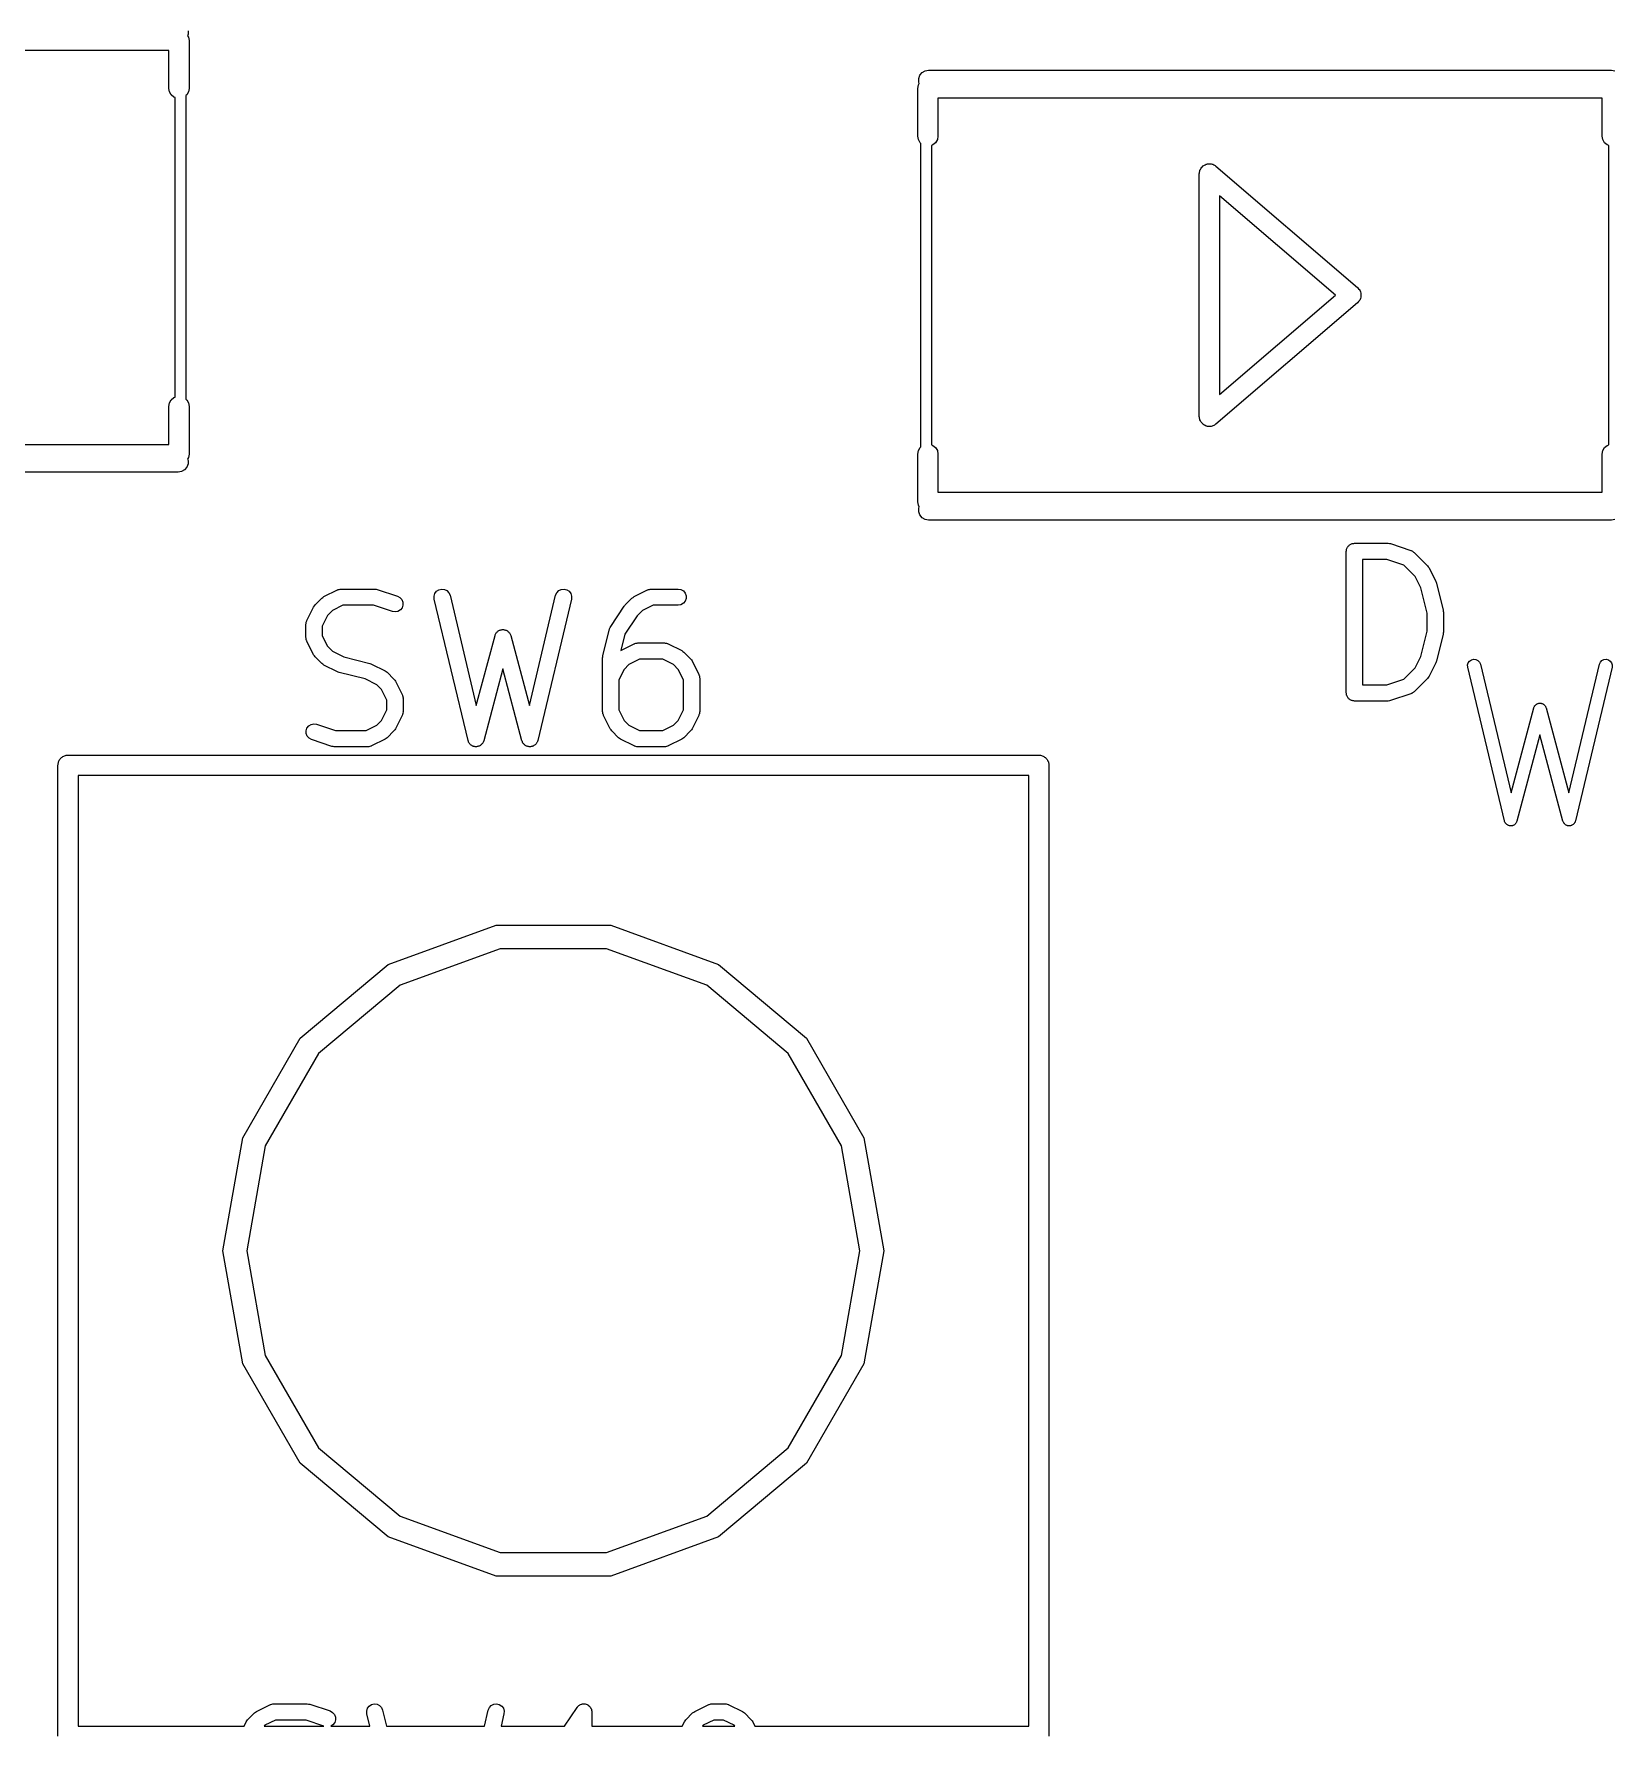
# Model space of a CAD drawing. Extents: x 0 to 102, y -163 to 0.
# Drawn here: x 83.74 to 93.65, y -42.02 to -31.36 of the extents above; entities that cross this region are included whole.
import ezdxf

# ---------------------------------------------------------------- set-up
doc = ezdxf.new("R2010")
doc.units = 0
doc.header["$MEASUREMENT"] = 0
doc.layers.add('BLACK', color=7, linetype='CONTINUOUS')

msp = doc.modelspace()

# ---------------------------------------------------------------- linework, layer by layer
at = {"layer": 'Black'}
for p, q in [((84.7063, -31.3623), (84.7031, -31.371)), ((84.7031, -31.371), (84.7085, -31.3803)), ((84.7063, -31.3402), (84.7063, -31.3623)), ((84.7085, -31.3803), (84.7123, -31.4021)), ((84.7123, -31.4021), (84.7123, -31.7018)), ((84.5853, -31.463), (80.4147, -31.463)), ((84.5853, -31.7018), (84.5853, -31.463)), ((89.2937, -31.6402), (89.3012, -31.6195)), ((89.2937, -31.6623), (89.2937, -31.6402)), ((89.3012, -31.6195), (89.3154, -31.6026)), ((89.3154, -31.6026), (89.3345, -31.5916)), ((89.3345, -31.5916), (89.3562, -31.5878)), ((89.3562, -31.5878), (93.6438, -31.5878)), ((93.6438, -31.5878), (93.6655, -31.5916)), ((84.5892, -31.7235), (84.5853, -31.7018)), ((84.6002, -31.7426), (84.5892, -31.7235)), ((84.6171, -31.7568), (84.6002, -31.7426)), ((84.6975, -31.7426), (84.692, -31.7472)), ((84.692, -31.7472), (84.692, -33.6528)), ((84.7085, -31.7235), (84.6975, -31.7426)), ((84.7123, -31.7018), (84.7085, -31.7235)), ((89.2877, -31.7021), (89.2915, -31.6803)), ((89.2877, -32.0018), (89.2877, -31.7021)), ((89.2915, -31.6803), (89.2969, -31.671)), ((89.2969, -31.671), (89.2937, -31.6623)), ((84.626, -31.76), (84.6171, -31.7568)), ((84.626, -33.64), (84.626, -31.76)), ((89.4147, -31.763), (89.4147, -32.0018)), ((93.5853, -31.763), (89.4147, -31.763)), ((93.5853, -32.0018), (93.5853, -31.763)), ((89.2915, -32.0235), (89.2877, -32.0018)), ((89.3025, -32.0426), (89.2915, -32.0235)), ((89.308, -32.0472), (89.3025, -32.0426)), ((89.308, -33.9528), (89.308, -32.0472)), ((89.3829, -32.0568), (89.374, -32.06)), ((89.374, -32.06), (89.374, -33.94)), ((89.3998, -32.0426), (89.3829, -32.0568)), ((89.4108, -32.0235), (89.3998, -32.0426)), ((89.4147, -32.0018), (89.4108, -32.0235)), ((93.5892, -32.0235), (93.5853, -32.0018)), ((93.6002, -32.0426), (93.5892, -32.0235)), ((93.6171, -32.0568), (93.6002, -32.0426)), ((93.626, -32.06), (93.6171, -32.0568)), ((93.626, -33.94), (93.626, -32.06)), ((91.0872, -32.183), (91.0928, -32.181)), ((91.0928, -32.181), (91.0979, -32.1781)), ((91.0979, -32.1781), (91.1031, -32.1773)), ((91.1031, -32.1773), (91.108, -32.1755)), ((91.108, -32.1755), (91.1139, -32.1755)), ((91.1139, -32.1755), (91.1197, -32.1745)), ((91.1197, -32.1745), (91.1248, -32.1755)), ((91.1248, -32.1755), (91.13, -32.1755)), ((91.13, -32.1755), (91.1356, -32.1775)), ((91.1356, -32.1775), (91.1413, -32.1786)), ((91.1413, -32.1786), (91.1458, -32.1812)), ((91.1458, -32.1812), (91.1508, -32.183)), ((91.0555, -32.238), (91.0565, -32.2322)), ((91.0555, -33.762), (91.0555, -32.238)), ((91.0565, -32.2322), (91.0566, -32.2263)), ((91.0566, -32.2263), (91.0584, -32.2214)), ((91.0584, -32.2214), (91.0593, -32.2163)), ((91.0593, -32.2163), (91.0623, -32.2112)), ((91.0623, -32.2112), (91.0643, -32.2057)), ((91.0643, -32.2057), (91.0677, -32.2017)), ((91.0677, -32.2017), (91.0704, -32.1972)), ((91.0704, -32.1972), (91.0749, -32.1934)), ((91.0749, -32.1934), (91.0787, -32.1889)), ((91.0787, -32.1889), (91.0832, -32.1864)), ((91.0832, -32.1864), (91.0872, -32.183)), ((91.1508, -32.183), (91.1553, -32.1868)), ((91.1553, -32.1868), (91.1603, -32.1898)), ((91.1603, -32.1898), (92.0493, -32.9518)), ((91.9104, -33), (91.1825, -32.3761)), ((91.1825, -32.3761), (91.1825, -33.6239)), ((91.1825, -33.6239), (91.9104, -33)), ((92.0493, -32.9518), (92.0559, -32.9598)), ((92.0559, -32.9598), (92.0627, -32.9677)), ((92.0627, -33.0323), (92.0559, -33.0402)), ((92.0627, -32.9677), (92.0629, -32.9683)), ((92.0629, -33.0317), (92.0627, -33.0323)), ((92.0629, -32.9683), (92.0633, -32.9688)), ((92.0633, -33.0312), (92.0629, -33.0317)), ((92.0633, -32.9688), (92.0668, -32.9786)), ((92.0668, -33.0214), (92.0633, -33.0312)), ((92.0668, -32.9786), (92.0704, -32.9883)), ((92.0704, -33.0117), (92.0668, -33.0214)), ((92.0704, -32.9883), (92.0704, -32.989)), ((92.0704, -32.989), (92.0706, -32.9896)), ((92.0706, -33.0104), (92.0704, -33.011)), ((92.0704, -33.011), (92.0704, -33.0117)), ((92.0706, -32.9896), (92.0705, -33)), ((92.0705, -33), (92.0706, -33.0104)), ((92.0493, -33.0482), (91.1603, -33.8102)), ((92.0559, -33.0402), (92.0493, -33.0482)), ((84.5892, -33.6765), (84.6002, -33.6574)), ((84.6002, -33.6574), (84.6171, -33.6432)), ((84.6171, -33.6432), (84.626, -33.64)), ((84.692, -33.6528), (84.6975, -33.6574)), ((84.6975, -33.6574), (84.7085, -33.6765)), ((84.5853, -33.6982), (84.5892, -33.6765)), ((84.5853, -33.937), (84.5853, -33.6982)), ((84.7085, -33.6765), (84.7123, -33.6982)), ((84.7123, -33.6982), (84.7123, -33.9979)), ((91.0565, -33.7678), (91.0555, -33.762)), ((91.0566, -33.7737), (91.0565, -33.7678)), ((91.0584, -33.7786), (91.0566, -33.7737)), ((91.0593, -33.7837), (91.0584, -33.7786)), ((91.0623, -33.7888), (91.0593, -33.7837)), ((91.0643, -33.7943), (91.0623, -33.7888)), ((91.0677, -33.7983), (91.0643, -33.7943)), ((91.0704, -33.8028), (91.0677, -33.7983)), ((91.0749, -33.8066), (91.0704, -33.8028)), ((91.0787, -33.8111), (91.0749, -33.8066)), ((91.0832, -33.8136), (91.0787, -33.8111)), ((91.0872, -33.817), (91.0832, -33.8136)), ((91.0928, -33.819), (91.0872, -33.817)), ((91.0979, -33.8219), (91.0928, -33.819)), ((91.1031, -33.8227), (91.0979, -33.8219)), ((91.108, -33.8245), (91.1031, -33.8227)), ((91.1139, -33.8245), (91.108, -33.8245)), ((91.1197, -33.8255), (91.1139, -33.8245)), ((91.1248, -33.8245), (91.1197, -33.8255)), ((91.13, -33.8245), (91.1248, -33.8245)), ((91.1356, -33.8225), (91.13, -33.8245)), ((91.1413, -33.8214), (91.1356, -33.8225)), ((91.1458, -33.8188), (91.1413, -33.8214)), ((91.1508, -33.817), (91.1458, -33.8188)), ((91.1553, -33.8132), (91.1508, -33.817)), ((91.1603, -33.8102), (91.1553, -33.8132)), ((80.4147, -33.937), (84.5853, -33.937)), ((89.2877, -33.9982), (89.2915, -33.9765)), ((89.2915, -33.9765), (89.3025, -33.9574)), ((89.3025, -33.9574), (89.308, -33.9528)), ((89.374, -33.94), (89.3829, -33.9432)), ((89.3829, -33.9432), (89.3998, -33.9574)), ((89.3998, -33.9574), (89.4108, -33.9765)), ((89.4108, -33.9765), (89.4147, -33.9982)), ((93.5853, -33.9982), (93.5892, -33.9765)), ((93.5892, -33.9765), (93.6002, -33.9574)), ((93.6002, -33.9574), (93.6171, -33.9432)), ((93.6171, -33.9432), (93.626, -33.94)), ((84.6846, -34.0974), (84.6655, -34.1084)), ((84.6988, -34.0805), (84.6846, -34.0974)), ((84.7063, -34.0598), (84.6988, -34.0805)), ((84.7085, -34.0197), (84.7031, -34.029)), ((84.7031, -34.029), (84.7063, -34.0377)), ((84.7063, -34.0377), (84.7063, -34.0598)), ((84.7123, -33.9979), (84.7085, -34.0197)), ((89.2877, -34.2979), (89.2877, -33.9982)), ((89.4147, -33.9982), (89.4147, -34.237)), ((93.5853, -34.237), (93.5853, -33.9982)), ((84.6438, -34.1122), (80.3562, -34.1122)), ((84.6655, -34.1084), (84.6438, -34.1122)), ((89.2915, -34.3197), (89.2877, -34.2979)), ((89.4147, -34.237), (93.5853, -34.237)), ((89.2969, -34.329), (89.2915, -34.3197)), ((89.2937, -34.3377), (89.2969, -34.329)), ((89.2937, -34.3598), (89.2937, -34.3377)), ((89.3012, -34.3805), (89.2937, -34.3598)), ((89.3154, -34.3974), (89.3012, -34.3805)), ((89.3345, -34.4084), (89.3154, -34.3974)), ((89.3562, -34.4122), (89.3345, -34.4084)), ((93.6438, -34.4122), (89.3562, -34.4122)), ((93.6655, -34.4084), (93.6438, -34.4122)), ((91.9784, -34.6087), (91.9791, -34.6043)), ((91.9784, -35.4977), (91.9784, -34.6087)), ((91.9791, -34.5998), (91.9807, -34.5957)), ((91.9791, -34.6043), (91.9791, -34.5998)), ((91.9807, -34.5957), (91.9814, -34.5913)), ((91.9814, -34.5913), (91.9837, -34.5874)), ((91.9837, -34.5874), (91.9852, -34.5833)), ((91.9852, -34.5833), (91.988, -34.5799)), ((91.988, -34.5799), (91.9903, -34.576)), ((91.9903, -34.576), (91.9937, -34.5732)), ((91.9937, -34.5732), (91.9965, -34.5698)), ((91.9965, -34.5698), (92.0004, -34.5675)), ((92.0004, -34.5675), (92.0038, -34.5647)), ((92.0038, -34.5647), (92.0079, -34.5632)), ((92.0079, -34.5632), (92.0118, -34.5609)), ((92.0118, -34.5609), (92.0162, -34.5602)), ((92.0162, -34.5602), (92.0203, -34.5586)), ((92.0203, -34.5586), (92.0248, -34.5586)), ((92.0248, -34.5586), (92.0292, -34.5579)), ((92.0292, -34.5579), (92.2408, -34.5579)), ((92.2408, -34.5579), (92.2488, -34.5593)), ((92.2488, -34.5593), (92.2569, -34.5605)), ((92.2569, -34.5605), (92.3839, -34.6028)), ((92.3839, -34.6028), (92.3865, -34.6042)), ((92.3865, -34.6042), (92.3893, -34.605)), ((92.3893, -34.605), (92.3942, -34.6084)), ((92.3942, -34.6084), (92.3994, -34.6112)), ((92.3994, -34.6112), (92.4014, -34.6134)), ((92.4014, -34.6134), (92.4038, -34.6151)), ((92.4038, -34.6151), (92.4884, -34.6997)), ((92.08, -34.6595), (92.08, -35.4469)), ((92.2326, -34.6595), (92.08, -34.6595)), ((92.3404, -34.6954), (92.2326, -34.6595)), ((92.4107, -34.7658), (92.3404, -34.6954)), ((92.4884, -34.6997), (92.4931, -34.7064)), ((92.4931, -34.7064), (92.4979, -34.7129)), ((92.4979, -34.7129), (92.5403, -34.7976)), ((85.655, -34.8474), (85.6607, -34.8457)), ((85.6607, -34.8457), (85.6636, -34.8459)), ((85.6636, -34.8459), (85.6665, -34.8454)), ((85.6665, -34.8454), (85.8782, -34.8454)), ((85.8782, -34.8454), (85.8862, -34.8468)), ((86.2813, -34.8496), (86.2985, -34.8455)), ((86.2985, -34.8455), (86.316, -34.8475)), ((87.049, -34.8475), (87.0665, -34.8455)), ((87.0665, -34.8455), (87.0837, -34.8496)), ((87.6023, -34.8474), (87.608, -34.8457)), ((87.608, -34.8457), (87.6109, -34.8459)), ((87.6109, -34.8459), (87.6138, -34.8454)), ((87.6138, -34.8454), (87.7832, -34.8454)), ((87.7832, -34.8454), (87.8005, -34.8485)), ((92.4469, -34.8381), (92.4107, -34.7658)), ((92.4864, -34.9959), (92.4469, -34.8381)), ((92.5403, -34.7976), (92.5419, -34.8029)), ((92.5419, -34.8029), (92.5441, -34.808)), ((92.5441, -34.808), (92.5864, -34.9773)), ((85.4941, -34.9582), (85.4989, -34.9516)), ((85.4989, -34.9516), (85.5036, -34.945)), ((85.5036, -34.945), (85.5459, -34.9026)), ((85.5459, -34.9026), (85.5526, -34.898)), ((85.5526, -34.898), (85.5591, -34.8931)), ((85.5591, -34.8931), (85.6438, -34.8508)), ((85.6785, -34.947), (85.6119, -34.9803)), ((85.6438, -34.8508), (85.6466, -34.8499)), ((85.6466, -34.8499), (85.6491, -34.8485)), ((85.6491, -34.8485), (85.655, -34.8474)), ((85.8699, -34.947), (85.6785, -34.947)), ((85.9891, -34.9867), (85.8699, -34.947)), ((85.8862, -34.8468), (85.8942, -34.848)), ((85.8942, -34.848), (86.0212, -34.8903)), ((86.0212, -34.8903), (86.0367, -34.8987)), ((86.0367, -34.8987), (86.0485, -34.9119)), ((86.0485, -34.9119), (86.0549, -34.9284)), ((86.0554, -34.946), (86.0498, -34.9627)), ((86.0549, -34.9284), (86.0554, -34.946)), ((86.251, -34.8904), (86.2561, -34.8735)), ((86.2521, -34.908), (86.251, -34.8904)), ((86.4637, -35.797), (86.2521, -34.908)), ((86.2561, -34.8735), (86.2666, -34.8593)), ((86.2666, -34.8593), (86.2813, -34.8496)), ((86.316, -34.8475), (86.3318, -34.8554)), ((86.3318, -34.8554), (86.3439, -34.8682)), ((86.3439, -34.8682), (86.3509, -34.8844)), ((86.3509, -34.8844), (86.516, -35.5776)), ((86.849, -35.5776), (87.0141, -34.8844)), ((87.1129, -34.908), (86.9013, -35.797)), ((87.0141, -34.8844), (87.0211, -34.8682)), ((87.0211, -34.8682), (87.0332, -34.8554)), ((87.0332, -34.8554), (87.049, -34.8475)), ((87.0837, -34.8496), (87.0984, -34.8593)), ((87.0984, -34.8593), (87.1089, -34.8735)), ((87.1089, -34.8735), (87.114, -34.8904)), ((87.114, -34.8904), (87.1129, -34.908)), ((87.3599, -35.0797), (87.4446, -34.9527)), ((87.4446, -34.9527), (87.448, -34.9491)), ((87.448, -34.9491), (87.4509, -34.945)), ((87.4509, -34.945), (87.4932, -34.9026)), ((87.4932, -34.9026), (87.4999, -34.8979)), ((87.4999, -34.8979), (87.5064, -34.8931)), ((87.5064, -34.8931), (87.5911, -34.8508)), ((87.6258, -34.947), (87.5593, -34.9803)), ((87.5911, -34.8508), (87.5939, -34.8499)), ((87.5939, -34.8499), (87.5965, -34.8485)), ((87.5965, -34.8485), (87.6023, -34.8474)), ((87.7832, -34.947), (87.6258, -34.947)), ((87.8005, -34.9439), (87.7832, -34.947)), ((87.8005, -34.8485), (87.8158, -34.8573)), ((87.8158, -34.9351), (87.8005, -34.9439)), ((87.8158, -34.8573), (87.8272, -34.8708)), ((87.8272, -34.9216), (87.8158, -34.9351)), ((87.8272, -34.8708), (87.8332, -34.8874)), ((87.8332, -34.905), (87.8272, -34.9216)), ((87.8332, -34.8874), (87.8332, -34.905)), ((85.4467, -35.0597), (85.4484, -35.054)), ((85.4484, -35.054), (85.4494, -35.0482)), ((85.4494, -35.0482), (85.4509, -35.0456)), ((85.4509, -35.0456), (85.4517, -35.0428)), ((85.4517, -35.0428), (85.4941, -34.9582)), ((85.5812, -35.011), (85.548, -35.0775)), ((85.6119, -34.9803), (85.5812, -35.011)), ((86.0066, -34.9893), (85.9891, -34.9867)), ((86.0238, -34.9858), (86.0066, -34.9893)), ((86.0389, -34.9765), (86.0238, -34.9858)), ((86.0498, -34.9627), (86.0389, -34.9765)), ((87.5263, -35.0132), (87.4493, -35.1287)), ((87.5593, -34.9803), (87.5263, -35.0132)), ((92.4864, -35.1104), (92.4864, -34.9959)), ((92.5864, -34.9773), (92.5869, -34.9835)), ((92.5869, -34.9835), (92.588, -34.9897)), ((92.588, -34.9897), (92.588, -35.1167)), ((85.4464, -35.0655), (85.4469, -35.0627)), ((85.4464, -35.1502), (85.4464, -35.0655)), ((85.4469, -35.1531), (85.4464, -35.1502)), ((85.4469, -35.0627), (85.4467, -35.0597)), ((85.4467, -35.156), (85.4469, -35.1531)), ((85.4484, -35.1617), (85.4467, -35.156)), ((85.4494, -35.1676), (85.4484, -35.1617)), ((85.548, -35.0775), (85.548, -35.1382)), ((85.548, -35.1382), (85.5813, -35.2048)), ((86.516, -35.5776), (86.6334, -35.1371)), ((86.6334, -35.1371), (86.6353, -35.133)), ((86.6353, -35.133), (86.6365, -35.1287)), ((86.6365, -35.1287), (86.639, -35.1251)), ((86.639, -35.1251), (86.6409, -35.1211)), ((86.6409, -35.1211), (86.644, -35.1179)), ((86.644, -35.1179), (86.6466, -35.1142)), ((86.6466, -35.1142), (86.6502, -35.1117)), ((86.6502, -35.1117), (86.6533, -35.1086)), ((86.6533, -35.1086), (86.6574, -35.1067)), ((86.6574, -35.1067), (86.6611, -35.1041)), ((86.6611, -35.1041), (86.6653, -35.103)), ((86.6653, -35.103), (86.6693, -35.1012)), ((86.6693, -35.1012), (86.6738, -35.1008)), ((86.6738, -35.1008), (86.6781, -35.0996)), ((86.6781, -35.0996), (86.6825, -35.1)), ((86.6825, -35.1), (86.6869, -35.0996)), ((86.6869, -35.0996), (86.6912, -35.1008)), ((86.6912, -35.1008), (86.6957, -35.1012)), ((86.6957, -35.1012), (86.6997, -35.103)), ((86.6997, -35.103), (86.7039, -35.1041)), ((86.7039, -35.1041), (86.7076, -35.1067)), ((86.7076, -35.1067), (86.7117, -35.1086)), ((86.7117, -35.1086), (86.7148, -35.1117)), ((86.7148, -35.1117), (86.7184, -35.1142)), ((86.7184, -35.1142), (86.721, -35.1179)), ((86.721, -35.1179), (86.7241, -35.1211)), ((86.7241, -35.1211), (86.726, -35.1251)), ((86.726, -35.1251), (86.7285, -35.1287)), ((86.7285, -35.1287), (86.7297, -35.133)), ((86.7297, -35.133), (86.7316, -35.1371)), ((86.7316, -35.1371), (86.849, -35.5776)), ((87.3105, -35.2649), (87.3529, -35.0956)), ((87.3529, -35.0956), (87.3564, -35.0877)), ((87.3564, -35.0877), (87.3599, -35.0797)), ((87.4493, -35.1287), (87.4238, -35.2308)), ((92.4469, -35.2683), (92.4864, -35.1104)), ((92.5864, -35.129), (92.5441, -35.2983)), ((92.5869, -35.1228), (92.5864, -35.129)), ((92.588, -35.1167), (92.5869, -35.1228)), ((85.4509, -35.1701), (85.4494, -35.1676)), ((85.4517, -35.1729), (85.4509, -35.1701)), ((85.4941, -35.2576), (85.4517, -35.1729)), ((85.4989, -35.2641), (85.4941, -35.2576)), ((85.5036, -35.2708), (85.4989, -35.2641)), ((85.5459, -35.3131), (85.5036, -35.2708)), ((85.5813, -35.2048), (85.6119, -35.2355)), ((85.6119, -35.2355), (85.6842, -35.2716)), ((85.6842, -35.2716), (85.8482, -35.3126)), ((87.309, -35.2772), (87.3101, -35.2711)), ((87.3101, -35.2711), (87.3105, -35.2649)), ((87.4238, -35.2308), (87.5064, -35.1894)), ((87.5064, -35.1894), (87.5093, -35.1886)), ((87.5093, -35.1886), (87.5118, -35.1871)), ((87.5118, -35.1871), (87.5177, -35.1861)), ((87.5177, -35.1861), (87.5234, -35.1844)), ((87.5234, -35.1844), (87.5263, -35.1846)), ((87.5263, -35.1846), (87.5292, -35.1841)), ((87.5292, -35.1841), (87.6985, -35.1841)), ((87.6985, -35.1841), (87.7014, -35.1846)), ((87.7014, -35.1846), (87.7043, -35.1844)), ((87.7043, -35.1844), (87.71, -35.1861)), ((87.71, -35.1861), (87.7159, -35.1871)), ((87.7159, -35.1871), (87.7184, -35.1886)), ((87.7184, -35.1886), (87.7212, -35.1894)), ((87.7212, -35.1894), (87.8059, -35.2318)), ((87.8059, -35.2318), (87.8124, -35.2366)), ((87.8124, -35.2366), (87.8191, -35.2413)), ((87.8191, -35.2413), (87.8614, -35.2836)), ((92.4107, -35.3406), (92.4469, -35.2683)), ((85.5526, -35.3178), (85.5459, -35.3131)), ((85.5591, -35.3226), (85.5526, -35.3178)), ((85.6438, -35.365), (85.5591, -35.3226)), ((85.6491, -35.3666), (85.6438, -35.365)), ((85.6542, -35.3688), (85.6491, -35.3666)), ((85.8181, -35.4098), (85.6542, -35.3688)), ((85.8482, -35.3126), (85.8532, -35.3149)), ((85.8532, -35.3149), (85.8586, -35.3164)), ((85.8586, -35.3164), (85.9432, -35.3588)), ((85.9432, -35.3588), (85.9498, -35.3636)), ((85.9498, -35.3636), (85.9564, -35.3683)), ((85.9564, -35.3683), (85.9988, -35.4106)), ((86.6825, -35.3474), (86.5623, -35.7983)), ((86.8027, -35.7983), (86.6825, -35.3474)), ((87.309, -35.6159), (87.309, -35.2772)), ((87.4439, -35.3496), (87.4106, -35.4162)), ((87.4746, -35.319), (87.4439, -35.3496)), ((87.5412, -35.2857), (87.4746, -35.319)), ((87.6865, -35.2857), (87.5412, -35.2857)), ((87.7531, -35.319), (87.6865, -35.2857)), ((87.7837, -35.3496), (87.7531, -35.319)), ((87.817, -35.4162), (87.7837, -35.3496)), ((87.8614, -35.2836), (87.8661, -35.2903)), ((87.8661, -35.2903), (87.8709, -35.2968)), ((87.8709, -35.2968), (87.9133, -35.3815)), ((92.3404, -35.4109), (92.4107, -35.3406)), ((92.5403, -35.3087), (92.4979, -35.3934)), ((92.5419, -35.3034), (92.5403, -35.3087)), ((92.5441, -35.2983), (92.5419, -35.3034)), ((92.7405, -35.3222), (92.7445, -35.3086)), ((92.7414, -35.3363), (92.7405, -35.3222)), ((92.9712, -36.3015), (92.7414, -35.3363)), ((92.7445, -35.3086), (92.753, -35.2973)), ((92.753, -35.2973), (92.7648, -35.2895)), ((92.7648, -35.2895), (92.7785, -35.2863)), ((92.7785, -35.2863), (92.7925, -35.2879)), ((92.7925, -35.2879), (92.8051, -35.2942)), ((92.8051, -35.2942), (92.8148, -35.3045)), ((92.8148, -35.3045), (92.8204, -35.3174)), ((92.8204, -35.3174), (93.0129, -36.1259)), ((93.3762, -36.1259), (93.5687, -35.3174)), ((93.6477, -35.3363), (93.4179, -36.3015)), ((93.5687, -35.3174), (93.5743, -35.3045)), ((93.5743, -35.3045), (93.584, -35.2942)), ((93.584, -35.2942), (93.5966, -35.2879)), ((93.5966, -35.2879), (93.6106, -35.2863)), ((93.6106, -35.2863), (93.6243, -35.2895)), ((93.6243, -35.2895), (93.6361, -35.2973)), ((93.6361, -35.2973), (93.6445, -35.3086)), ((93.6445, -35.3086), (93.6486, -35.3222)), ((93.6486, -35.3222), (93.6477, -35.3363)), ((85.8904, -35.446), (85.8181, -35.4098)), ((85.9211, -35.4766), (85.8904, -35.446)), ((85.9544, -35.5432), (85.9211, -35.4766)), ((85.9988, -35.4106), (86.0034, -35.4173)), ((86.0034, -35.4173), (86.0083, -35.4238)), ((86.0083, -35.4238), (86.0506, -35.5085)), ((87.4106, -35.4162), (87.4106, -35.6039)), ((87.817, -35.6039), (87.817, -35.4162)), ((87.9133, -35.3815), (87.9141, -35.3843)), ((87.9141, -35.3843), (87.9156, -35.3868)), ((87.9156, -35.3868), (87.9166, -35.3927)), ((87.9166, -35.3927), (87.9183, -35.3984)), ((87.9183, -35.3984), (87.9181, -35.4013)), ((87.9181, -35.4013), (87.9186, -35.4042)), ((87.9186, -35.4042), (87.9186, -35.6159)), ((92.08, -35.4469), (92.2326, -35.4469)), ((92.2326, -35.4469), (92.3404, -35.4109)), ((92.4884, -35.4066), (92.4038, -35.4913)), ((92.4931, -35.3999), (92.4884, -35.4066)), ((92.4979, -35.3934), (92.4931, -35.3999)), ((85.9544, -35.6039), (85.9544, -35.5432)), ((86.0506, -35.5085), (86.0514, -35.5113)), ((86.0514, -35.5113), (86.0529, -35.5138)), ((86.0529, -35.5138), (86.0539, -35.5197)), ((86.0539, -35.5197), (86.0556, -35.5254)), ((86.0556, -35.5254), (86.0555, -35.5283)), ((86.0555, -35.5283), (86.056, -35.5312)), ((86.056, -35.5312), (86.056, -35.6159)), ((91.9791, -35.502), (91.9784, -35.4977)), ((91.9791, -35.5065), (91.9791, -35.502)), ((91.9807, -35.5107), (91.9791, -35.5065)), ((91.9814, -35.515), (91.9807, -35.5107)), ((91.9837, -35.5189), (91.9814, -35.515)), ((91.9852, -35.5231), (91.9837, -35.5189)), ((91.988, -35.5265), (91.9852, -35.5231)), ((91.9903, -35.5303), (91.988, -35.5265)), ((91.9937, -35.5332), (91.9903, -35.5303)), ((91.9965, -35.5366), (91.9937, -35.5332)), ((92.0004, -35.5388), (91.9965, -35.5366)), ((92.0038, -35.5417), (92.0004, -35.5388)), ((92.0079, -35.5432), (92.0038, -35.5417)), ((92.0118, -35.5454), (92.0079, -35.5432)), ((92.0162, -35.5462), (92.0118, -35.5454)), ((92.0203, -35.5477), (92.0162, -35.5462)), ((92.0248, -35.5477), (92.0203, -35.5477)), ((92.0292, -35.5485), (92.0248, -35.5477)), ((92.2408, -35.5485), (92.0292, -35.5485)), ((92.2488, -35.5471), (92.2408, -35.5485)), ((92.2569, -35.5459), (92.2488, -35.5471)), ((92.3839, -35.5035), (92.2569, -35.5459)), ((92.3865, -35.5021), (92.3839, -35.5035)), ((92.3893, -35.5014), (92.3865, -35.5021)), ((92.3942, -35.498), (92.3893, -35.5014)), ((92.3994, -35.4951), (92.3942, -35.498)), ((92.4014, -35.4929), (92.3994, -35.4951)), ((92.4038, -35.4913), (92.4014, -35.4929)), ((93.0129, -36.1259), (93.1553, -35.5921)), ((93.1553, -35.5921), (93.1568, -35.5889)), ((93.1568, -35.5889), (93.1577, -35.5854)), ((93.1577, -35.5854), (93.1597, -35.5825)), ((93.1597, -35.5825), (93.1612, -35.5793)), ((93.1612, -35.5793), (93.1638, -35.5768)), ((93.1638, -35.5768), (93.1658, -35.5738)), ((93.1658, -35.5738), (93.1687, -35.5718)), ((93.1687, -35.5718), (93.1712, -35.5693)), ((93.1712, -35.5693), (93.1745, -35.5678)), ((93.1745, -35.5678), (93.1774, -35.5658)), ((93.1774, -35.5658), (93.1808, -35.5649)), ((93.1808, -35.5649), (93.184, -35.5634)), ((93.184, -35.5634), (93.1876, -35.563)), ((93.1876, -35.563), (93.191, -35.5621)), ((93.191, -35.5621), (93.1945, -35.5624)), ((93.1945, -35.5624), (93.198, -35.5621)), ((93.198, -35.5621), (93.2015, -35.563)), ((93.2015, -35.563), (93.2051, -35.5634)), ((93.2051, -35.5634), (93.2083, -35.5649)), ((93.2083, -35.5649), (93.2117, -35.5658)), ((93.2117, -35.5658), (93.2146, -35.5678)), ((93.2146, -35.5678), (93.2179, -35.5693)), ((93.2179, -35.5693), (93.2204, -35.5718)), ((93.2204, -35.5718), (93.2232, -35.5738)), ((93.2232, -35.5738), (93.2253, -35.5768)), ((93.2253, -35.5768), (93.2279, -35.5793)), ((93.2279, -35.5793), (93.2293, -35.5825)), ((93.2293, -35.5825), (93.2314, -35.5854)), ((93.2314, -35.5854), (93.2323, -35.5889)), ((93.2323, -35.5889), (93.2338, -35.5921)), ((93.2338, -35.5921), (93.3762, -36.1259)), ((85.4635, -35.7049), (85.4785, -35.6956)), ((85.4785, -35.6956), (85.4958, -35.6921)), ((85.4958, -35.6921), (85.5132, -35.6947)), ((85.5132, -35.6947), (85.6324, -35.7344)), ((85.8904, -35.7011), (85.9211, -35.6704)), ((85.9211, -35.6704), (85.9544, -35.6039)), ((86.0506, -35.6386), (86.0083, -35.7233)), ((86.0514, -35.6358), (86.0506, -35.6386)), ((86.0529, -35.6332), (86.0514, -35.6358)), ((86.0539, -35.6274), (86.0529, -35.6332)), ((86.0556, -35.6217), (86.0539, -35.6274)), ((86.056, -35.6159), (86.0555, -35.6188)), ((86.0555, -35.6188), (86.0556, -35.6217)), ((87.3095, -35.6188), (87.309, -35.6159)), ((87.3094, -35.6217), (87.3095, -35.6188)), ((87.3111, -35.6274), (87.3094, -35.6217)), ((87.3121, -35.6332), (87.3111, -35.6274)), ((87.3136, -35.6358), (87.3121, -35.6332)), ((87.3144, -35.6386), (87.3136, -35.6358)), ((87.3567, -35.7233), (87.3144, -35.6386)), ((87.4106, -35.6039), (87.4439, -35.6704)), ((87.4439, -35.6704), (87.4746, -35.7011)), ((87.7531, -35.7011), (87.7837, -35.6704)), ((87.7837, -35.6704), (87.817, -35.6039)), ((87.9133, -35.6386), (87.8709, -35.7233)), ((87.9141, -35.6358), (87.9133, -35.6386)), ((87.9156, -35.6332), (87.9141, -35.6358)), ((87.9166, -35.6274), (87.9156, -35.6332)), ((87.9183, -35.6217), (87.9166, -35.6274)), ((87.9186, -35.6159), (87.9181, -35.6188)), ((87.9181, -35.6188), (87.9183, -35.6217)), ((85.4469, -35.7354), (85.4525, -35.7187)), ((85.4474, -35.7531), (85.4469, -35.7354)), ((85.4539, -35.7695), (85.4474, -35.7531)), ((85.4525, -35.7187), (85.4635, -35.7049)), ((85.4656, -35.7827), (85.4539, -35.7695)), ((85.4811, -35.7911), (85.4656, -35.7827)), ((85.6081, -35.8334), (85.4811, -35.7911)), ((85.6324, -35.7344), (85.8238, -35.7344)), ((85.8238, -35.7344), (85.8904, -35.7011)), ((85.9432, -35.7883), (85.8586, -35.8306)), ((85.9498, -35.7834), (85.9432, -35.7883)), ((85.9564, -35.7788), (85.9498, -35.7834)), ((85.9988, -35.7365), (85.9564, -35.7788)), ((86.0034, -35.7298), (85.9988, -35.7365)), ((86.0083, -35.7233), (86.0034, -35.7298)), ((86.4658, -35.8017), (86.4637, -35.797)), ((86.4672, -35.8067), (86.4658, -35.8017)), ((86.5601, -35.803), (86.5586, -35.808)), ((86.5623, -35.7983), (86.5601, -35.803)), ((86.8049, -35.803), (86.8027, -35.7983)), ((86.8064, -35.808), (86.8049, -35.803)), ((86.8992, -35.8017), (86.8978, -35.8067)), ((86.9013, -35.797), (86.8992, -35.8017)), ((87.3616, -35.7298), (87.3567, -35.7233)), ((87.3662, -35.7365), (87.3616, -35.7298)), ((87.4086, -35.7788), (87.3662, -35.7365)), ((87.4152, -35.7834), (87.4086, -35.7788)), ((87.4218, -35.7883), (87.4152, -35.7834)), ((87.5064, -35.8306), (87.4218, -35.7883)), ((87.4746, -35.7011), (87.5412, -35.7344)), ((87.5412, -35.7344), (87.6865, -35.7344)), ((87.6865, -35.7344), (87.7531, -35.7011)), ((87.8059, -35.7883), (87.7212, -35.8306)), ((87.8124, -35.7834), (87.8059, -35.7883)), ((87.8191, -35.7788), (87.8124, -35.7834)), ((87.8614, -35.7365), (87.8191, -35.7788)), ((87.8661, -35.7298), (87.8614, -35.7365)), ((87.8709, -35.7233), (87.8661, -35.7298)), ((93.1945, -35.7603), (93.05, -36.3025)), ((93.3391, -36.3025), (93.1945, -35.7603)), ((83.9006, -35.916), (83.9034, -35.9112)), ((83.9034, -35.9112), (83.9076, -35.9076)), ((83.9076, -35.9076), (83.9112, -35.9034)), ((83.9112, -35.9034), (83.916, -35.9006)), ((83.916, -35.9006), (83.9202, -35.897)), ((83.9202, -35.897), (83.9255, -35.8951)), ((83.9255, -35.8951), (83.9303, -35.8923)), ((83.9303, -35.8923), (83.9358, -35.8914)), ((83.9358, -35.8914), (83.941, -35.8895)), ((83.941, -35.8895), (83.9465, -35.8895)), ((83.9465, -35.8895), (83.952, -35.8885)), ((83.952, -35.8885), (90.048, -35.8885)), ((85.6162, -35.8346), (85.6081, -35.8334)), ((85.6242, -35.836), (85.6162, -35.8346)), ((85.8358, -35.836), (85.6242, -35.836)), ((85.8387, -35.8355), (85.8358, -35.836)), ((85.8416, -35.8357), (85.8387, -35.8355)), ((85.8473, -35.834), (85.8416, -35.8357)), ((85.8532, -35.8329), (85.8473, -35.834)), ((85.8557, -35.8315), (85.8532, -35.8329)), ((85.8586, -35.8306), (85.8557, -35.8315)), ((86.4693, -35.8098), (86.4672, -35.8067)), ((86.4708, -35.8132), (86.4693, -35.8098)), ((86.4743, -35.8169), (86.4708, -35.8132)), ((86.4773, -35.8212), (86.4743, -35.8169)), ((86.4803, -35.8233), (86.4773, -35.8212)), ((86.4829, -35.826), (86.4803, -35.8233)), ((86.4875, -35.8283), (86.4829, -35.826)), ((86.4918, -35.8313), (86.4875, -35.8283)), ((86.4953, -35.8322), (86.4918, -35.8313)), ((86.4986, -35.8339), (86.4953, -35.8322)), ((86.5038, -35.8345), (86.4986, -35.8339)), ((86.5088, -35.8358), (86.5038, -35.8345)), ((86.5125, -35.8355), (86.5088, -35.8358)), ((86.5162, -35.8359), (86.5125, -35.8355)), ((86.5212, -35.8347), (86.5162, -35.8359)), ((86.5264, -35.8343), (86.5212, -35.8347)), ((86.5297, -35.8327), (86.5264, -35.8343)), ((86.5333, -35.8318), (86.5297, -35.8327)), ((86.5377, -35.829), (86.5333, -35.8318)), ((86.5424, -35.8268), (86.5377, -35.829)), ((86.545, -35.8242), (86.5424, -35.8268)), ((86.5481, -35.8221), (86.545, -35.8242)), ((86.5512, -35.818), (86.5481, -35.8221)), ((86.5548, -35.8143), (86.5512, -35.818)), ((86.5564, -35.8109), (86.5548, -35.8143)), ((86.5586, -35.808), (86.5564, -35.8109)), ((86.8086, -35.8109), (86.8064, -35.808)), ((86.8102, -35.8143), (86.8086, -35.8109)), ((86.8138, -35.818), (86.8102, -35.8143)), ((86.8169, -35.8221), (86.8138, -35.818)), ((86.82, -35.8242), (86.8169, -35.8221)), ((86.8226, -35.8268), (86.82, -35.8242)), ((86.8273, -35.829), (86.8226, -35.8268)), ((86.8317, -35.8318), (86.8273, -35.829)), ((86.8353, -35.8327), (86.8317, -35.8318)), ((86.8386, -35.8343), (86.8353, -35.8327)), ((86.8438, -35.8347), (86.8386, -35.8343)), ((86.8488, -35.8359), (86.8438, -35.8347)), ((86.8525, -35.8355), (86.8488, -35.8359)), ((86.8562, -35.8358), (86.8525, -35.8355)), ((86.8612, -35.8345), (86.8562, -35.8358)), ((86.8664, -35.8339), (86.8612, -35.8345)), ((86.8697, -35.8322), (86.8664, -35.8339)), ((86.8732, -35.8313), (86.8697, -35.8322)), ((86.8775, -35.8283), (86.8732, -35.8313)), ((86.8821, -35.826), (86.8775, -35.8283)), ((86.8847, -35.8233), (86.8821, -35.826)), ((86.8877, -35.8212), (86.8847, -35.8233)), ((86.8907, -35.8169), (86.8877, -35.8212)), ((86.8942, -35.8132), (86.8907, -35.8169)), ((86.8957, -35.8098), (86.8942, -35.8132)), ((86.8978, -35.8067), (86.8957, -35.8098)), ((87.5093, -35.8315), (87.5064, -35.8306)), ((87.5118, -35.8329), (87.5093, -35.8315)), ((87.5177, -35.834), (87.5118, -35.8329)), ((87.5234, -35.8357), (87.5177, -35.834)), ((87.5263, -35.8355), (87.5234, -35.8357)), ((87.5292, -35.836), (87.5263, -35.8355)), ((87.6985, -35.836), (87.5292, -35.836)), ((87.7014, -35.8355), (87.6985, -35.836)), ((87.7043, -35.8357), (87.7014, -35.8355)), ((87.71, -35.834), (87.7043, -35.8357)), ((87.7159, -35.8329), (87.71, -35.834)), ((87.7184, -35.8315), (87.7159, -35.8329)), ((87.7212, -35.8306), (87.7184, -35.8315)), ((90.048, -35.8885), (90.0535, -35.8895)), ((90.0535, -35.8895), (90.059, -35.8895)), ((90.059, -35.8895), (90.0642, -35.8914)), ((90.0642, -35.8914), (90.0697, -35.8923)), ((90.0697, -35.8923), (90.0745, -35.8951)), ((90.0745, -35.8951), (90.0797, -35.897)), ((90.0797, -35.897), (90.084, -35.9006)), ((90.084, -35.9006), (90.0888, -35.9034)), ((90.0888, -35.9034), (90.0924, -35.9076)), ((90.0924, -35.9076), (90.0966, -35.9112)), ((90.0966, -35.9112), (90.0994, -35.916)), ((83.8885, -35.952), (83.8895, -35.9465)), ((83.8885, -42.048), (83.8885, -35.952)), ((83.8895, -35.941), (83.8914, -35.9358)), ((83.8895, -35.9465), (83.8895, -35.941)), ((83.8914, -35.9358), (83.8923, -35.9303)), ((83.8923, -35.9303), (83.8951, -35.9255)), ((83.8951, -35.9255), (83.897, -35.9202)), ((83.897, -35.9202), (83.9006, -35.916)), ((84.0155, -36.0155), (84.0155, -41.9845)), ((89.9845, -36.0155), (84.0155, -36.0155)), ((89.9845, -41.9845), (89.9845, -36.0155)), ((90.0994, -35.916), (90.103, -35.9202)), ((90.103, -35.9202), (90.1049, -35.9255)), ((90.1049, -35.9255), (90.1077, -35.9303)), ((90.1077, -35.9303), (90.1086, -35.9358)), ((90.1086, -35.9358), (90.1105, -35.941)), ((90.1105, -35.941), (90.1105, -35.9465)), ((90.1105, -35.9465), (90.1115, -35.952)), ((90.1115, -35.952), (90.1115, -42.048)), ((92.9728, -36.3053), (92.9712, -36.3015)), ((92.9739, -36.3093), (92.9728, -36.3053)), ((92.9756, -36.3117), (92.9739, -36.3093)), ((92.9768, -36.3144), (92.9756, -36.3117)), ((92.9796, -36.3174), (92.9768, -36.3144)), ((92.982, -36.3208), (92.9796, -36.3174)), ((92.9844, -36.3225), (92.982, -36.3208)), ((92.9865, -36.3247), (92.9844, -36.3225)), ((92.9902, -36.3265), (92.9865, -36.3247)), ((92.9936, -36.3289), (92.9902, -36.3265)), ((92.9964, -36.3297), (92.9936, -36.3289)), ((92.9991, -36.331), (92.9964, -36.3297)), ((93.0032, -36.3315), (92.9991, -36.331)), ((93.0072, -36.3325), (93.0032, -36.3315)), ((93.0102, -36.3323), (93.0072, -36.3325)), ((93.0131, -36.3326), (93.0102, -36.3323)), ((93.0171, -36.3316), (93.0131, -36.3326)), ((93.0213, -36.3313), (93.0171, -36.3316)), ((93.0239, -36.33), (93.0213, -36.3313)), ((93.0268, -36.3293), (93.0239, -36.33)), ((93.0303, -36.3271), (93.0268, -36.3293)), ((93.034, -36.3253), (93.0303, -36.3271)), ((93.0361, -36.3232), (93.034, -36.3253)), ((93.0386, -36.3216), (93.0361, -36.3232)), ((93.0411, -36.3182), (93.0386, -36.3216)), ((93.044, -36.3153), (93.0411, -36.3182)), ((93.0453, -36.3126), (93.044, -36.3153)), ((93.047, -36.3102), (93.0453, -36.3126)), ((93.0482, -36.3063), (93.047, -36.3102)), ((93.05, -36.3025), (93.0482, -36.3063)), ((93.3409, -36.3063), (93.3391, -36.3025)), ((93.3421, -36.3102), (93.3409, -36.3063)), ((93.3438, -36.3126), (93.3421, -36.3102)), ((93.3451, -36.3153), (93.3438, -36.3126)), ((93.348, -36.3182), (93.3451, -36.3153)), ((93.3505, -36.3216), (93.348, -36.3182)), ((93.3529, -36.3232), (93.3505, -36.3216)), ((93.355, -36.3253), (93.3529, -36.3232)), ((93.3588, -36.3271), (93.355, -36.3253)), ((93.3623, -36.3293), (93.3588, -36.3271)), ((93.3651, -36.33), (93.3623, -36.3293)), ((93.3678, -36.3313), (93.3651, -36.33)), ((93.3719, -36.3316), (93.3678, -36.3313)), ((93.376, -36.3326), (93.3719, -36.3316)), ((93.3789, -36.3323), (93.376, -36.3326)), ((93.3819, -36.3325), (93.3789, -36.3323)), ((93.3859, -36.3315), (93.3819, -36.3325)), ((93.39, -36.331), (93.3859, -36.3315)), ((93.3927, -36.3297), (93.39, -36.331)), ((93.3955, -36.3289), (93.3927, -36.3297)), ((93.3989, -36.3265), (93.3955, -36.3289)), ((93.4026, -36.3247), (93.3989, -36.3265)), ((93.4047, -36.3225), (93.4026, -36.3247)), ((93.4071, -36.3208), (93.4047, -36.3225)), ((93.4095, -36.3174), (93.4071, -36.3208)), ((93.4123, -36.3144), (93.4095, -36.3174)), ((93.4135, -36.3117), (93.4123, -36.3144)), ((93.4152, -36.3093), (93.4135, -36.3117)), ((93.4163, -36.3053), (93.4152, -36.3093)), ((93.4179, -36.3015), (93.4163, -36.3053)), ((85.9625, -37.203), (86.6397, -36.9565)), ((86.6397, -36.9565), (87.3603, -36.9565)), ((87.3603, -36.9565), (88.0375, -37.203)), ((86.6657, -37.1042), (86.0375, -37.3329)), ((87.3343, -37.1042), (86.6657, -37.1042)), ((87.9625, -37.3329), (87.3343, -37.1042)), ((85.4105, -37.6662), (85.9625, -37.203)), ((88.0375, -37.203), (88.5895, -37.6662)), ((86.0375, -37.3329), (85.5254, -37.7626)), ((88.4746, -37.7626), (87.9625, -37.3329)), ((85.0501, -38.2903), (85.4105, -37.6662)), ((88.5895, -37.6662), (88.9499, -38.2903)), ((85.5254, -37.7626), (85.1911, -38.3416)), ((88.8089, -38.3416), (88.4746, -37.7626)), ((84.925, -39), (85.0501, -38.2903)), ((85.1911, -38.3416), (85.075, -39)), ((88.925, -39), (88.8089, -38.3416)), ((88.9499, -38.2903), (89.075, -39)), ((85.0501, -39.7097), (84.925, -39)), ((85.075, -39), (85.1911, -39.6584)), ((88.8089, -39.6584), (88.925, -39)), ((89.075, -39), (88.9499, -39.7097)), ((85.4105, -40.3338), (85.0501, -39.7097)), ((85.1911, -39.6584), (85.5254, -40.2374)), ((88.4746, -40.2374), (88.8089, -39.6584)), ((88.9499, -39.7097), (88.5895, -40.3338)), ((85.5254, -40.2374), (86.0375, -40.6671)), ((87.9625, -40.6671), (88.4746, -40.2374)), ((85.9625, -40.797), (85.4105, -40.3338)), ((88.5895, -40.3338), (88.0375, -40.797)), ((86.0375, -40.6671), (86.6657, -40.8958)), ((87.3343, -40.8958), (87.9625, -40.6671)), ((86.6397, -41.0435), (85.9625, -40.797)), ((88.0375, -40.797), (87.3603, -41.0435)), ((86.6657, -40.8958), (87.3343, -40.8958)), ((87.3603, -41.0435), (86.6397, -41.0435)), ((85.1358, -41.8931), (85.2204, -41.8508)), ((85.2204, -41.8508), (85.2233, -41.8499)), ((85.2233, -41.8499), (85.2258, -41.8485)), ((85.2258, -41.8485), (85.2317, -41.8474)), ((85.2317, -41.8474), (85.2374, -41.8457)), ((85.2374, -41.8457), (85.2403, -41.8459)), ((85.2403, -41.8459), (85.2432, -41.8454)), ((85.2432, -41.8454), (85.4548, -41.8454)), ((85.4548, -41.8454), (85.4628, -41.8468)), ((85.4628, -41.8468), (85.4709, -41.848)), ((85.4709, -41.848), (85.5979, -41.8903)), ((85.8277, -41.8904), (85.8327, -41.8735)), ((85.8327, -41.8735), (85.8433, -41.8593)), ((85.8433, -41.8593), (85.858, -41.8496)), ((85.858, -41.8496), (85.8752, -41.8455)), ((85.8752, -41.8455), (85.8927, -41.8475)), ((85.8927, -41.8475), (85.9085, -41.8554)), ((85.9085, -41.8554), (85.9206, -41.8682)), ((85.9206, -41.8682), (85.9276, -41.8844)), ((86.5907, -41.8844), (86.5978, -41.8682)), ((86.5978, -41.8682), (86.6099, -41.8554)), ((86.6099, -41.8554), (86.6256, -41.8475)), ((86.6256, -41.8475), (86.6432, -41.8455)), ((86.6432, -41.8455), (86.6603, -41.8496)), ((86.6603, -41.8496), (86.6751, -41.8593)), ((86.6751, -41.8593), (86.6856, -41.8735)), ((86.6856, -41.8735), (86.6906, -41.8904)), ((87.0706, -41.9845), (87.1482, -41.868)), ((87.1482, -41.868), (87.1502, -41.866)), ((87.1502, -41.866), (87.1516, -41.8636)), ((87.1516, -41.8636), (87.1562, -41.8597)), ((87.1562, -41.8597), (87.1604, -41.8553)), ((87.1604, -41.8553), (87.1629, -41.854)), ((87.1629, -41.854), (87.1651, -41.8522)), ((87.1651, -41.8522), (87.1708, -41.8501)), ((87.1708, -41.8501), (87.1762, -41.8475)), ((87.1762, -41.8475), (87.179, -41.8471)), ((87.179, -41.8471), (87.1817, -41.8462)), ((87.1817, -41.8462), (87.1877, -41.8462)), ((87.1877, -41.8462), (87.1938, -41.8455)), ((87.1938, -41.8455), (87.1965, -41.8462)), ((87.1965, -41.8462), (87.1993, -41.8462)), ((87.1993, -41.8462), (87.205, -41.8483)), ((87.205, -41.8483), (87.2109, -41.8497)), ((87.2109, -41.8497), (87.2133, -41.8513)), ((87.2133, -41.8513), (87.2159, -41.8522)), ((87.2159, -41.8522), (87.2205, -41.8561)), ((87.2205, -41.8561), (87.2256, -41.8595)), ((87.2256, -41.8595), (87.2273, -41.8617)), ((87.2273, -41.8617), (87.2294, -41.8636)), ((87.2294, -41.8636), (87.2324, -41.8688)), ((87.2324, -41.8688), (87.236, -41.8737)), ((87.236, -41.8737), (87.2368, -41.8764)), ((87.2368, -41.8764), (87.2382, -41.8788)), ((87.2382, -41.8788), (87.2393, -41.8848)), ((87.8874, -41.8931), (87.9721, -41.8508)), ((87.9721, -41.8508), (87.9749, -41.8499)), ((87.9749, -41.8499), (87.9775, -41.8485)), ((87.9775, -41.8485), (87.9833, -41.8474)), ((87.9833, -41.8474), (87.989, -41.8457)), ((87.989, -41.8457), (87.992, -41.8459)), ((87.992, -41.8459), (87.9948, -41.8454)), ((87.9948, -41.8454), (88.0795, -41.8454)), ((88.0795, -41.8454), (88.0824, -41.8459)), ((88.0824, -41.8459), (88.0853, -41.8457)), ((88.0853, -41.8457), (88.091, -41.8474)), ((88.091, -41.8474), (88.0969, -41.8485)), ((88.0969, -41.8485), (88.0994, -41.8499)), ((88.0994, -41.8499), (88.1022, -41.8508)), ((88.1022, -41.8508), (88.1869, -41.8931)), ((84.0155, -41.9845), (85.0576, -41.9845)), ((85.0576, -41.9845), (85.0707, -41.9582)), ((85.0707, -41.9582), (85.0756, -41.9516)), ((85.0756, -41.9516), (85.0802, -41.945)), ((85.0802, -41.945), (85.1226, -41.9026)), ((85.1226, -41.9026), (85.1292, -41.898)), ((85.1292, -41.898), (85.1358, -41.8931)), ((85.1886, -41.9803), (85.1844, -41.9845)), ((85.1844, -41.9845), (85.5591, -41.9845)), ((85.2552, -41.947), (85.1886, -41.9803)), ((85.4466, -41.947), (85.2552, -41.947)), ((85.5591, -41.9845), (85.4466, -41.947)), ((85.5979, -41.8903), (85.6134, -41.8987)), ((85.6155, -41.9765), (85.6026, -41.9845)), ((85.6026, -41.9845), (85.847, -41.9845)), ((85.6134, -41.8987), (85.6251, -41.9119)), ((85.6265, -41.9627), (85.6155, -41.9765)), ((85.6251, -41.9119), (85.6316, -41.9284)), ((85.6321, -41.946), (85.6265, -41.9627)), ((85.6316, -41.9284), (85.6321, -41.946)), ((85.8287, -41.908), (85.8277, -41.8904)), ((85.847, -41.9845), (85.8287, -41.908)), ((85.9276, -41.8844), (85.9514, -41.9845)), ((85.9514, -41.9845), (86.5669, -41.9845)), ((86.5669, -41.9845), (86.5907, -41.8844)), ((86.6896, -41.908), (86.6714, -41.9845)), ((86.6714, -41.9845), (87.0706, -41.9845)), ((86.6906, -41.8904), (86.6896, -41.908)), ((87.2393, -41.8848), (87.241, -41.8906)), ((87.241, -41.8906), (87.2408, -41.8934)), ((87.2408, -41.8934), (87.2413, -41.8962)), ((87.2413, -41.8962), (87.2413, -41.9845)), ((87.2413, -41.9845), (87.8092, -41.9845)), ((87.8092, -41.9845), (87.8224, -41.9582)), ((87.8224, -41.9582), (87.8272, -41.9516)), ((87.8272, -41.9516), (87.8319, -41.945)), ((87.8319, -41.945), (87.8742, -41.9026)), ((87.8742, -41.9026), (87.8809, -41.898)), ((87.8809, -41.898), (87.8874, -41.8931)), ((87.9403, -41.9803), (87.936, -41.9845)), ((87.936, -41.9845), (88.1383, -41.9845)), ((88.0068, -41.947), (87.9403, -41.9803)), ((88.0675, -41.947), (88.0068, -41.947)), ((88.1341, -41.9803), (88.0675, -41.947)), ((88.1383, -41.9845), (88.1341, -41.9803)), ((88.1869, -41.8931), (88.1934, -41.8979)), ((88.1934, -41.8979), (88.2001, -41.9026)), ((88.2001, -41.9026), (88.2424, -41.945)), ((88.2424, -41.945), (88.2471, -41.9516)), ((88.2471, -41.9516), (88.2519, -41.9582)), ((88.2519, -41.9582), (88.2651, -41.9845)), ((88.2651, -41.9845), (89.9845, -41.9845))]:
    msp.add_line(p, q, dxfattribs=at)

doc.saveas('drawing.dxf')
